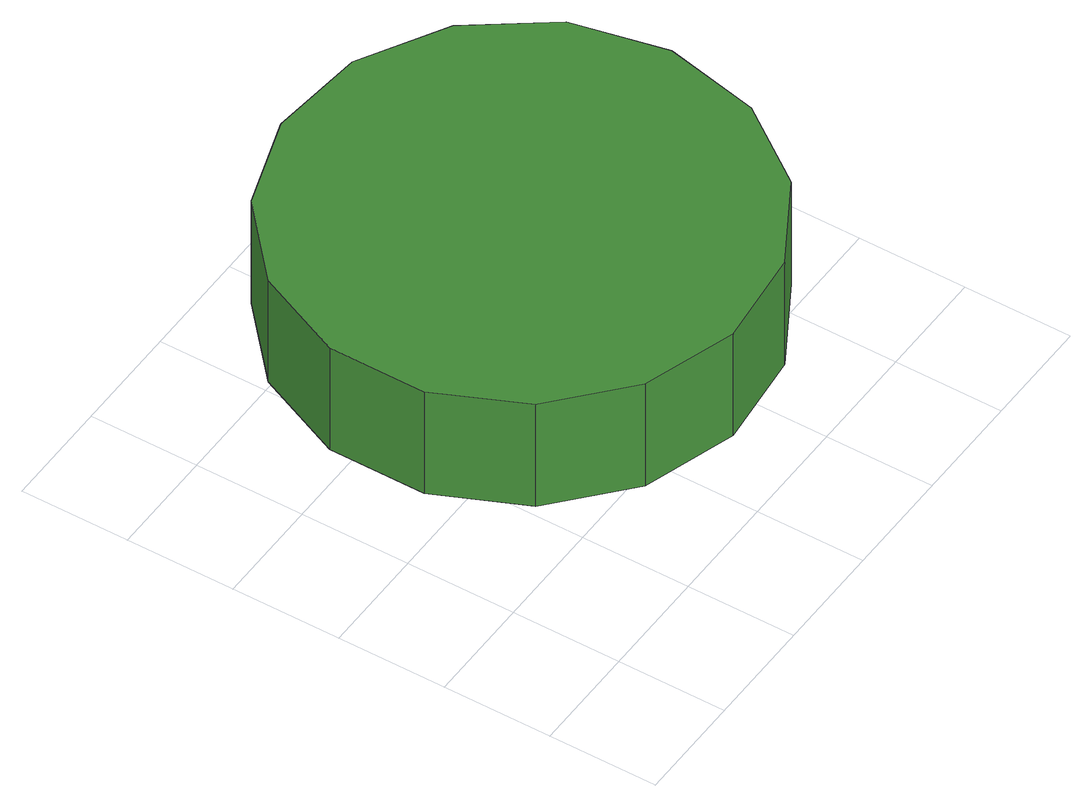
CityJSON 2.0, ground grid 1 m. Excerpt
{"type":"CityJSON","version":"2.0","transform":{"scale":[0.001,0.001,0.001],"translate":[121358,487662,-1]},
"CityObjects":{
"tree1":{"type":"SolitaryVegetationObject","attributes":{"function":"something"},"geometry":[{"type":"MultiSurface","lod":"1","boundaries":[[[0,1,2,3,4,5,6,7,8,9,10,11,12,13,14]],[[15,16,17,18,19,20,21,22,23,24,25,26,27,28,29]],[[0,29,28,1]],[[1,28,27,2]],[[2,27,26,3]],[[3,26,25,4]],[[4,25,24,5]],[[5,24,23,6]],[[6,23,22,7]],[[7,22,21,8]],[[8,21,20,9]],[[9,20,19,10]],[[10,19,18,11]],[[11,18,17,12]],[[12,17,16,13]],[[13,16,15,14]],[[14,15,29,0]]]}]}
},
"vertices":[
[4991,2769,1916],[4804,3645,1916],[4278,4370,1916],[3502,4818,1916],[2611,4911,1916],[1759,4635,1916],[1093,4035,1916],[729,3217,1916],[729,2321,1916],[1093,1502,1916],[1759,903,1916],[2611,626,1916],[3502,720,1916],[4278,1168,1916],[4804,1892,1916],[4804,1892,774],[4278,1168,774],[3502,720,774],[2611,626,774],[1759,903,774],[1093,1502,774],[729,2321,774],[729,3217,774],[1093,4035,774],[1759,4635,774],[2611,4911,774],[3502,4818,774],[4278,4370,774],[4804,3645,774],[4991,2769,774]
]}
